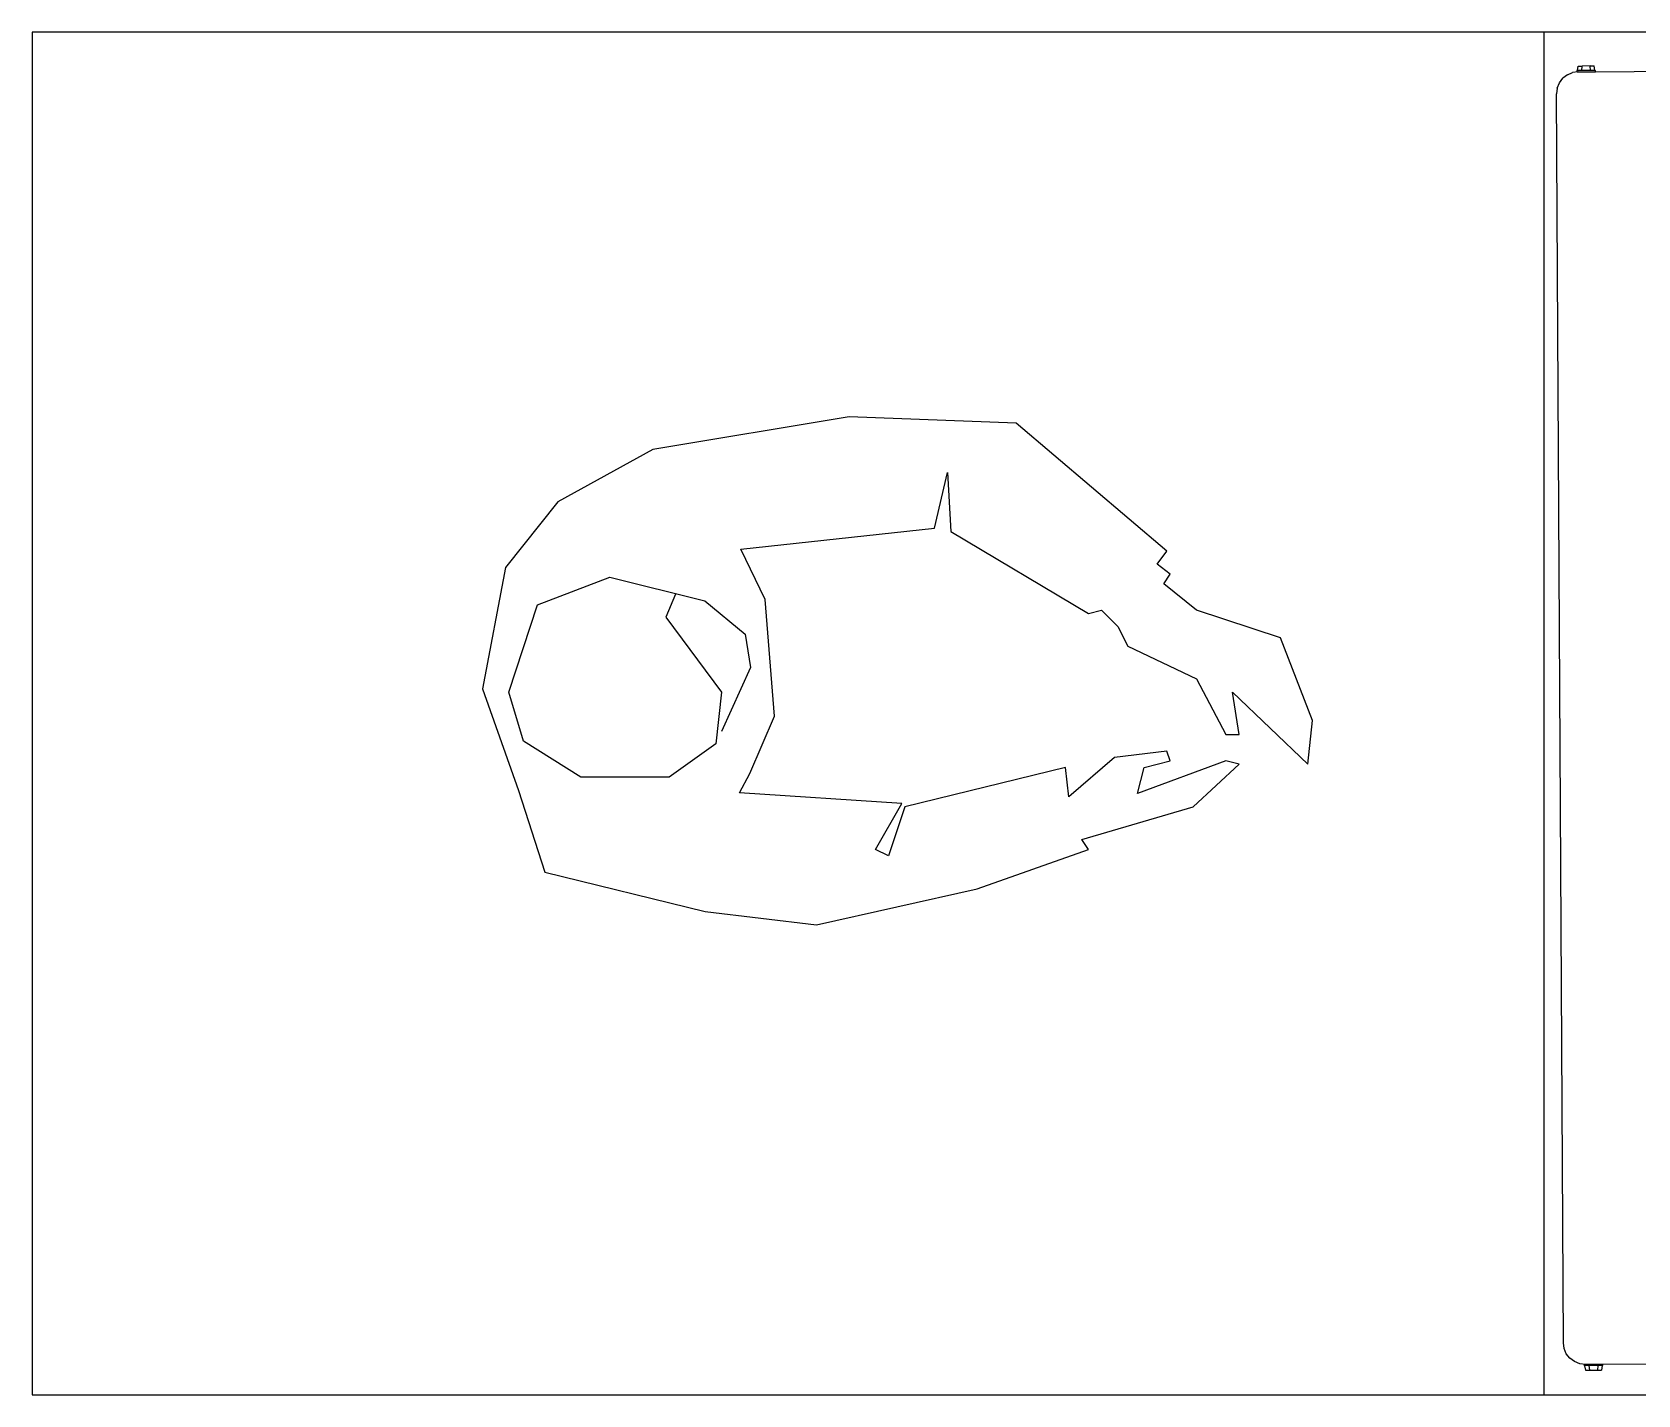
# Model space of a CAD drawing. Header units: millimetres. Extents: x -9564 to 18143, y -28921 to 24346.
# Drawn here: x 6425 to 7274, y 19236 to 19957 of the extents above; entities that cross this region are included whole.
import ezdxf

# ---------------------------------------------------------------- set-up
doc = ezdxf.new("R2010")
doc.units = ezdxf.units.MM
doc.header["$LTSCALE"] = 100
doc.layers.add('Edges', color=7, linetype='Continuous')
doc.layers.add('freecads.com', color=7, linetype='Continuous')

# ---------------------------------------------------------------- blocks, each defined once
blk = doc.blocks.new('Bread Slicer pl')
at = {"layer": 'Edges'}
for p, q in [((39.19, 62.632), (39.268, 62.692)), ((39.268, 62.692), (39.358, 62.729)), ((39.358, 62.729), (39.455, 62.742)), ((39.455, 62.742), (60.83, 62.742)), ((60.927, 62.729), (60.83, 62.742)), ((60.927, 62.729), (61.018, 62.692)), ((61.018, 62.692), (61.096, 62.632)), ((39.08, 62.367), (39.093, 62.464)), ((39.093, 62.464), (39.131, 62.554)), ((39.131, 62.554), (39.19, 62.632)), ((61.155, 62.554), (61.096, 62.632)), ((61.155, 62.554), (61.193, 62.464)), ((61.205, 62.367), (61.193, 62.464)), ((39.061, 62.38), (38.982, 62.368)), ((38.982, 62.368), (38.982, 62.299)), ((39.061, 62.305), (38.982, 62.299)), ((38.982, 62.299), (38.982, 62.162)), ((39.061, 62.156), (38.982, 62.162)), ((38.982, 62.162), (38.982, 62.093)), ((39.08, 62.388), (39.061, 62.388)), ((39.061, 62.388), (39.061, 62.38)), ((39.061, 62.305), (39.061, 62.38)), ((39.061, 62.156), (39.061, 62.305)), ((39.061, 62.081), (39.061, 62.156)), ((39.08, 62.388), (39.08, 62.367)), ((39.08, 62.073), (39.08, 62.367)), ((61.205, 62.388), (61.225, 62.388)), ((61.205, 62.388), (61.205, 62.367)), ((61.205, 62.367), (61.205, 62.073)), ((61.225, 62.38), (61.225, 62.388)), ((61.225, 62.38), (61.304, 62.368)), ((61.225, 62.305), (61.225, 62.38)), ((61.225, 62.305), (61.304, 62.299)), ((61.225, 62.156), (61.225, 62.305)), ((61.225, 62.156), (61.304, 62.162)), ((61.225, 62.081), (61.225, 62.156)), ((61.304, 62.368), (61.304, 62.299)), ((61.304, 62.162), (61.304, 62.299)), ((61.304, 62.162), (61.304, 62.093)), ((39.061, 62.081), (38.982, 62.093)), ((39.061, 62.081), (39.061, 62.073)), ((39.08, 62.073), (39.061, 62.073)), ((39.08, 59.549), (39.08, 62.073)), ((61.205, 62.073), (61.225, 62.073)), ((61.205, 62.073), (61.205, 59.549)), ((61.225, 62.081), (61.304, 62.093)), ((61.225, 62.081), (61.225, 62.073))]:
    blk.add_line(p, q, dxfattribs=at)

msp = doc.modelspace()

# ---------------------------------------------------------------- linework, layer by layer
at = {"color": 3}
for p, q in [((7224.82, 19957.32), (6424.82, 19957.32)), ((6424.82, 19957.32), (6424.82, 19236.32)), ((6424.82, 19236.32), (7224.82, 19236.32))]:
    msp.add_line(p, q, dxfattribs=at)
for p, q in [((7224.82, 19236.32), (7224.82, 19957.32)), ((8024.82, 19957.32), (7224.82, 19957.32)), ((7224.82, 19236.32), (8024.82, 19236.32))]:
    msp.add_line(p, q)
at = {"layer": 'freecads.com'}
for p, q in [((6857.22, 19753.86), (6753.25, 19736.51)), ((6945.6, 19750.39), (6857.22, 19753.86)), ((7025.31, 19682.75), (6945.6, 19750.39)), ((6753.25, 19736.51), (6703, 19708.77)), ((6902.28, 19694.89), (6909.21, 19724.37)), ((6909.21, 19724.37), (6910.94, 19693.16)), ((6703, 19708.77), (6675.27, 19674.08)), ((6799.87, 19683.75), (6902.28, 19694.89)), ((6910.94, 19693.16), (6983.72, 19649.8)), ((6812.75, 19657.12), (6799.87, 19683.75)), ((7020.11, 19675.82), (7025.31, 19682.75)), ((6675.27, 19674.08), (6663.14, 19609.92)), ((7027.05, 19670.61), (7020.11, 19675.82)), ((7023.58, 19665.41), (7027.05, 19670.61)), ((6692.25, 19654.29), (6730.58, 19669.02)), ((6730.58, 19669.02), (6780.7, 19656.5)), ((7040.91, 19651.54), (7023.58, 19665.41)), ((6677, 19608.18), (6692.25, 19654.29)), ((6765.26, 19659.95), (6760.1, 19647.76)), ((6780.7, 19656.5), (6802.08, 19638.83)), ((6817.56, 19595.38), (6812.75, 19657.12)), ((6760.1, 19647.76), (6789.64, 19608.18)), ((6983.72, 19649.8), (6990.65, 19651.54)), ((6990.65, 19651.54), (6999.32, 19642.87)), ((7085.43, 19636.77), (7040.91, 19651.54)), ((6802.08, 19638.83), (6805.03, 19621.15)), ((6999.32, 19642.87), (7004.52, 19632.46)), ((7102.25, 19593.06), (7085.43, 19636.77)), ((7004.52, 19632.46), (7040.91, 19615.12)), ((6805.03, 19621.15), (6789.55, 19587.28)), ((7040.91, 19615.12), (7056.5, 19585.64)), ((6663.14, 19609.92), (6682.2, 19556.16)), ((6684.88, 19582.12), (6677, 19608.18)), ((6789.64, 19608.18), (6786.65, 19580.75)), ((7063.44, 19585.64), (7059.97, 19608.18)), ((7059.97, 19608.18), (7099.85, 19570.01)), ((6804.58, 19565.03), (6817.56, 19595.38)), ((7056.5, 19585.64), (7063.44, 19585.64)), ((7099.85, 19570.01), (7102.25, 19593.06)), ((6715.13, 19563.1), (6684.88, 19582.12)), ((6786.65, 19580.75), (6761.91, 19563.1)), ((7025.31, 19576.97), (6997.59, 19573.5)), ((7027.05, 19571.77), (7025.31, 19576.97)), ((6971.59, 19568.3), (6886.68, 19547.49)), ((6973.33, 19552.69), (6971.59, 19568.3)), ((6997.59, 19573.5), (6973.33, 19552.69)), ((7056.5, 19571.77), (7009.72, 19554.42)), ((7009.72, 19554.42), (7013.18, 19568.3)), ((7013.18, 19568.3), (7027.05, 19571.77)), ((7039.18, 19547.49), (7063.44, 19570.03)), ((7063.44, 19570.03), (7056.5, 19571.77)), ((6761.91, 19563.1), (6715.13, 19563.1)), ((6799.13, 19554.87), (6804.58, 19565.03)), ((6682.2, 19556.16), (6696.06, 19512.8)), ((6884.95, 19549.22), (6799.13, 19554.87)), ((6871.09, 19524.94), (6884.95, 19549.22)), ((6886.68, 19547.49), (6878.02, 19521.48)), ((6980.26, 19530.15), (7039.18, 19547.49)), ((6983.72, 19524.94), (6980.26, 19530.15)), ((6878.02, 19521.48), (6871.09, 19524.94)), ((6924.8, 19504.13), (6983.72, 19524.94)), ((6696.06, 19512.8), (6780.98, 19491.99)), ((6839.89, 19485.06), (6924.8, 19504.13)), ((6780.98, 19491.99), (6839.89, 19485.06))]:
    msp.add_line(p, q, dxfattribs=at)

# ---------------------------------------------------------------- block references
at = {"xscale": 30.91413492854808, "yscale": 30.91413492854808, "zscale": 30.91413492854808, "rotation": 90.31420039976562}
msp.add_blockref('Bread Slicer pl', (9181.32, 18054.82), dxfattribs=at)

doc.saveas('drawing.dxf')
